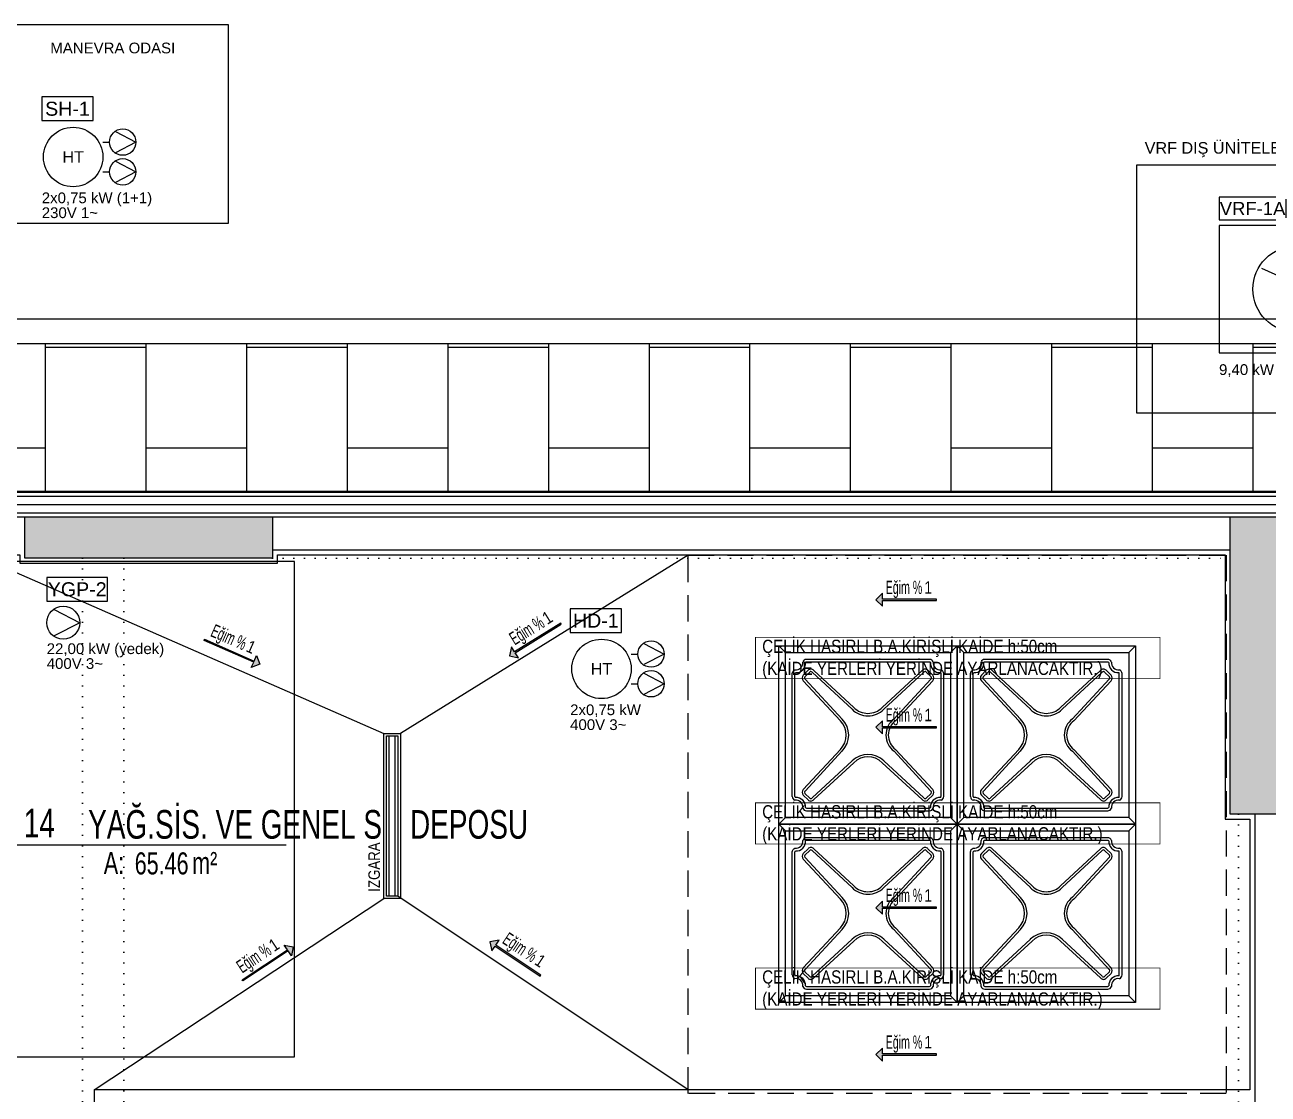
# Model space of a CAD drawing. Header units: inches. Extents: x 21 to 32698, y 13 to 3712.
# Drawn here: x 3937 to 4690, y 2233 to 2880 of the extents above; entities that cross this region are included whole.
import ezdxf
from ezdxf.enums import TextEntityAlignment as Align

# ---------------------------------------------------------------- set-up
doc = ezdxf.new("R2010")
doc.units = ezdxf.units.IN
doc.header["$MEASUREMENT"] = 0
doc.set_wipeout_variables(frame=1)
doc.linetypes.add('DOT', pattern=[6.35, 0, -6.35])
doc.linetypes.add('IMPORT-HIDDEN2', pattern=[47.625, 31.75, -15.875])
for name, color, linetype in [('MEK-ELK-ETIKET', 7, 'Continuous'), ('MEK-ELK-GUC', 6, 'Continuous'), ('MEK-ELK-KAIDE', 8, 'Continuous'), ('MEK-ELK-SIHHI', 140, 'Continuous'), ('MEK-ELK-VRF-DIS', 5, 'Continuous'), ('MEK-ELK-YANGIN', 1, 'Continuous')]:
    doc.layers.add(name, color=color, linetype=linetype)
for name, color, linetype, lineweight in [('Z_MİM_-KM-AREA-IDEN', 8, 'Continuous', 25), ('Z_MİM_-KM-BEAM-RAY', 8, 'DOT', 25), ('Z_MİM_-KM-CERAMIC-09', 8, 'Continuous', 25), ('Z_MİM_-KM-DRAINER', 8, 'Continuous', 25), ('Z_MİM_-KM-IZO-THERMAL', 8, 'Continuous', 25), ('Z_MİM_-KM-IZO-THERMAL-ROCKWOOL', 8, 'BATTING', 25), ('Z_MİM_-KM-PAINT', 8, 'Continuous', 25), ('Z_MİM_-KM-PATTERN-00', 8, 'Continuous', 25), ('Z_MİM_-KM-PATTERN-STRC', 8, 'Continuous', 25), ('Z_MİM_-KM-PAVEMENT', 8, 'Continuous', 25), ('Z_MİM_-KM-RAY-1', 8, 'IMPORT-HIDDEN2', 25), ('Z_MİM_-KM-Silik tarama', 8, 'Continuous', 25), ('Z_MİM_-KM-STRC-CONCRETE', 8, 'Continuous', 25), ('Z_MİM_-KM-STRS', 8, 'Continuous', 25), ('Z_MİM_-KM-TEXT', 8, 'Continuous', 25), ('Z_MİM_-KM-TEXT-DETAIL', 8, 'Continuous', 25), ('Z_MİM_-KM-WALL-PL', 8, 'Continuous', 25), ('Z_MİM_-KM-WALL-PLASTER', 8, 'Continuous', 25), ('Z_MİM_00', 8, 'Continuous', 25)]:
    doc.layers.add(name, color=color, linetype=linetype, lineweight=lineweight)
doc.styles.add('-KM-OLCU', font='ARIALN.TTF')
doc.styles.add('Arial Narrow', font='ARIALN.TTF', dxfattribs={"height": 8})
doc.styles.add('Arial_4', font='arial.ttf', dxfattribs={"height": 10})
doc.styles.add('MAH', font='arial.ttf', dxfattribs={"width": 0.8, "height": 17.5})
doc.styles.add('MEK_ELK', font='arial.ttf')
doc.linetypes.add('BATTING', pattern='A,0.00254,-2.54,[134,ltypeshp.shx,S=2.54,R=0,X=-2.54,Y=0],-5.08,[134,ltypeshp.shx,S=2.54,R=180,X=2.54,Y=0],-2.54', length=10.16254)
doc.linetypes.add('TRACKS', pattern='A,0.15,[130,ltypeshp.shx,S=0.25,R=0,X=0,Y=0],0.15', length=0.3)

# ---------------------------------------------------------------- blocks, each defined once
blk = doc.blocks.new('TRETUVAR')
at = {"layer": 'Z_MİM_-KM-PATTERN-00'}
h = blk.add_hatch(dxfattribs=at)
h.set_pattern_fill('AR-B816', color=256, scale=0.3, angle=90)
h.set_pattern_definition([(90, (21322.77, 490.03), (-60.96, 4e-15), []), (180, (21322.77, 490.03), (-60.96, -60.96), [60.96, -60.96])])
h.paths.add_polyline_path([(22632.77, 2700.03), (19252.77, 2700.03), (19252.77, 2750.03), (19097.77, 2750.03), (19097.77, 2610.03), (22542.77, 2610.03), (22542.77, 2080.13), (22697.77, 2080.13), (22697.77, 1460.13), (22542.77, 1460.13), (22542.77, 980.03), (21222.77, 980.03), (21222.77, 590.03), (20152.77, 590.03), (20152.77, 980.03), (19012.77, 980.03), (19012.77, 1635.03), (18722.77, 1635.03), (18722.77, 2610.03), (18807.77, 2610.03), (18807.77, 2750.03), (18632.77, 2750.03), (18632.77, 1545.03), (18922.77, 1545.03), (18922.77, 890.03), (19882.77, 890.03), (19882.77, 665.02), (20022.75, 665.03), (20022.77, 490.03), (21322.77, 490.03), (21322.77, 890.03), (22632.77, 890.03), (22632.77, 1220.13), (22797.77, 1220.13), (22797.77, 2180.13), (22632.77, 2180.13)])
h.paths.add_polyline_path([(19082.77, 2750.03), (18822.77, 2750.03), (18822.77, 2610.03), (19082.77, 2610.03)], flags=16)
at = {"layer": 'Z_MİM_-KM-PAVEMENT'}
for points in [[(19097.77, 2765.03), (19267.77, 2765.03), (19267.77, 2715.03), (22647.77, 2715.03), (22647.77, 2195.13), (22812.77, 2195.13), (22812.77, 1195.13), (22647.77, 1195.13), (22647.77, 875.03), (21337.77, 875.03), (21337.77, 475.03), (19867.77, 475.03), (19867.77, 875.03), (18907.77, 875.03), (18907.77, 1530.03), (18617.77, 1530.03), (18617.77, 2765.03), (18807.77, 2765.03)], [(19097.77, 2750.03), (19252.77, 2750.03), (19252.77, 2700.03), (22632.77, 2700.03), (22632.77, 2180.13), (22797.77, 2180.13), (22797.77, 1210.13), (22632.77, 1210.13), (22632.77, 890.03), (21322.77, 890.03), (21322.77, 490.03), (20022.77, 490.03)]]:
    blk.add_lwpolyline(points, dxfattribs=at)
blk.add_lwpolyline([(22542.77, 1460.13), (22542.77, 980.03), (21222.77, 980.03), (21222.77, 590.03), (20152.77, 590.03), (20152.77, 980.03), (19012.77, 980.03), (19012.77, 1635.03), (18722.77, 1635.03), (18722.77, 2610.03), (22542.77, 2610.03), (22542.77, 2080.13), (22697.77, 2080.13), (22697.77, 1460.13)], close=True, dxfattribs=at)
blk = doc.blocks.new('-KM_Kolon_ZK')
at = {"layer": 'Z_MİM_-KM-PATTERN-STRC'}
for points in [[(605, 1600), (755, 1600), (755, 1575), (605, 1575)], [(1335, 1600), (1365, 1600), (1365, 1420), (1335, 1420)]]:
    blk.add_hatch(color=256, dxfattribs=at).paths.add_polyline_path(points, flags=0)
at = {"layer": 'Z_MİM_-KM-STRC-CONCRETE'}
for points in [[(605, 1600), (755, 1600), (755, 1575), (605, 1575)], [(1335, 1600), (1365, 1600), (1365, 1420), (1335, 1420)]]:
    blk.add_lwpolyline(points, close=True, dxfattribs=at)
blk = doc.blocks.new('A$C0b76e8d8')
at = {"layer": 'Z_MİM_-KM-PATTERN-00'}
for p, q in [((4.08, 103.92), (0, 108)), ((108, 108), (103.92, 103.92)), ((44.36, 69.64), (20.24, 92.03)), ((45.35, 70.71), (21.24, 93.1)), ((62.65, 70.71), (86.76, 93.1)), ((63.64, 69.64), (87.76, 92.03)), ((92.18, 89.3), (89.3, 92.18)), ((93.21, 90.33), (90.33, 93.21)), ((37.29, 62.65), (14.79, 86.87)), ((38.36, 63.64), (15.86, 87.87)), ((69.64, 63.64), (92.14, 87.87)), ((70.71, 62.65), (93.21, 86.87)), ((37.29, 45.35), (14.79, 21.13)), ((70.71, 45.35), (93.21, 21.13)), ((38.36, 44.36), (15.86, 20.13)), ((44.36, 38.36), (20.24, 15.97)), ((63.64, 38.36), (87.76, 15.97)), ((69.64, 44.36), (92.14, 20.13)), ((45.35, 37.29), (21.24, 14.9)), ((62.65, 37.29), (86.76, 14.9)), ((14.79, 17.67), (17.67, 14.79)), ((15.82, 18.7), (18.7, 15.82)), ((92.18, 18.7), (89.3, 15.82)), ((93.21, 17.67), (90.33, 14.79)), ((16.78, 9.78), (91.22, 9.78)), ((16.78, 8.15), (91.22, 8.15)), ((4.08, 4.08), (0, 0)), ((103.92, 4.08), (108, 0))]:
    blk.add_line(p, q, dxfattribs=at)
for points in [[(108, 0), (0, 0), (0, 108), (108, 108)], [(103.92, 4.08), (4.08, 4.08), (4.08, 103.92), (103.92, 103.92)]]:
    blk.add_lwpolyline(points, close=True, dxfattribs=at)
for points in [[(93.52, 98.25, 0.313877), (91.22, 99.85), (16.78, 99.85)], [(91.84, 97.94, 0.21709), (91.22, 98.22), (16.78, 98.22)], [(8.15, 16.78), (8.15, 91.22, -0.313877), (9.75, 93.52)], [(9.78, 16.78), (9.78, 91.22, -0.21709), (10.06, 91.84, -0.21709)], [(21.24, 93.1, 0.434278), (17.67, 93.21), (14.79, 90.33)], [(20.14, 92.14, 0.434836), (18.7, 92.18), (15.82, 89.3)], [(98.22, 16.78), (98.22, 91.22, 0.21709), (97.94, 91.84, 0.21709)], [(99.85, 16.78), (99.85, 91.22, 0.313877), (98.25, 93.52)]]:
    blk.add_lwpolyline(points, format="xyb", dxfattribs=at)
for centre, radius, start, end in [((10.46, 97.54), 4.09, 260.02405, 9.97595), ((10.46, 97.54), 5.72, 266.03998, 3.96002), ((16.78, 97.4), 2.45, 90, 159.70341), ((16.78, 97.4), 0.815, 90, 138.9932), ((97.54, 97.54), 5.72, 176.03998, 273.96002), ((97.54, 97.54), 4.09, 170.02405, 279.97595), ((88.6, 91.49), 2.44, 44.82589, 138.72296), ((88.6, 91.49), 0.983, 44.82589, 138.72296), ((16.51, 88.6), 2.45, 135, 225), ((16.51, 88.6), 0.985, 135, 225), ((91.49, 88.6), 0.985, 315, 45), ((91.49, 88.6), 2.45, 315, 45), ((54, 79.36), 13.69, 225, 315), ((54, 79.36), 12.23, 225, 315), ((28.64, 54), 12.23, 315, 45), ((28.64, 54), 13.69, 315, 45), ((77.02, 54), 12.16, 126.09383, 233.90617), ((77.02, 54), 10.7, 126.09383, 233.90617), ((54, 28.64), 13.69, 45, 135), ((54, 28.64), 12.23, 45, 135), ((10.6, 16.78), 2.45, 180, 249.70341), ((10.6, 16.78), 0.815, 180, 228.9932), ((10.46, 10.46), 5.72, 356.03998, 93.96002), ((16.51, 19.4), 2.45, 135, 225), ((16.51, 19.4), 0.985, 135, 225), ((19.4, 16.51), 0.983, 224.82589, 318.72296), ((88.6, 16.51), 0.983, 221.27704, 315.17411), ((97.54, 10.46), 5.72, 86.03998, 183.96002), ((91.49, 19.4), 0.985, 315, 45), ((91.49, 19.4), 2.45, 315, 45), ((97.4, 16.78), 0.815, 311.0068, 0), ((97.4, 16.78), 2.45, 290.29659, 0), ((10.46, 10.46), 4.09, 350.02405, 99.97595), ((16.78, 10.6), 2.45, 200.29659, 270), ((16.78, 10.6), 0.815, 221.0068, 270), ((19.4, 16.51), 2.44, 224.82589, 318.72296), ((88.6, 16.51), 2.44, 221.27704, 315.17411), ((91.22, 10.6), 0.815, 270, 318.9932), ((91.22, 10.6), 2.45, 270, 339.70341), ((97.54, 10.46), 4.09, 80.02405, 189.97595)]:
    blk.add_arc(centre, radius, start, end, dxfattribs=at)
blk = doc.blocks.new('A$C226A54BF')
at = {"layer": 'Z_MİM_-KM-RAY-1', "ltscale": 0.5, "elevation": -6525.03}
blk.add_lwpolyline([(256.89, 491.65), (582.89, 491.65), (582.89, 165.65), (256.89, 165.65)], close=True, dxfattribs=at)
for p in [(311.89, 328.65, -6525.03), (419.89, 328.65, -6525.03), (311.89, 220.65, -6525.03), (419.89, 220.65, -6525.03)]:
    blk.add_blockref('A$C0b76e8d8', p)
blk = doc.blocks.new('A$C15377AD2')
at = {"layer": 'Z_MİM_-KM-TEXT-DETAIL', "color": 7, "ltscale": 0.2, "insert": (-70.61, 12.62), "char_height": 8, "attachment_point": 1, "style": '-KM-OLCU'}
blk.add_mtext_dynamic_manual_height_columns('ÇELİK HASIRLI B.A.KİRİŞLİ KAİDE h:50cm \\P\\pxql;(KAİDE YERLERİ YERİNDE AYARLANACAKTIR.)', width=225.9807, gutter_width=12.5, heights=[0], dxfattribs=at)
blk = doc.blocks.new('A$C15f5aaf5')
at = {"layer": 'Z_MİM_-KM-STRS', "const_width": 0.5}
for points in [[(122.37, 228.87), (367.37, 228.87), (367.37, 203.87), (122.37, 203.87)], [(122.37, 128.68), (367.37, 128.68), (367.37, 103.68), (122.37, 103.68)], [(122.37, 28.67), (367.37, 28.67), (367.37, 3.67), (122.37, 3.67)]]:
    blk.add_lwpolyline(points, close=True, dxfattribs=at)
for name, p in [('A$C226A54BF', (-175.39, -212.97, 6525.03)), ('A$C15377AD2', (197.04, 214.8)), ('A$C15377AD2', (197.04, 114.61)), ('A$C15377AD2', (197.04, 14.6))]:
    blk.add_blockref(name, p)
blk = doc.blocks.new('-KM_Kiriş İzi_ZK')
at = {"layer": 'Z_MİM_-KM-BEAM-RAY'}
for p, q in [((755, 1600), (1335, 1600)), ((640, 1575), (640, 905)), ((665, 1575), (665, 905)), ((755, 1575), (1335, 1575)), ((1340, 1420), (1340, 1140))]:
    blk.add_line(p, q, dxfattribs=at)
blk = doc.blocks.new('*U121')
blk.add_line((0, 0), (192.45, 0))
at = {"color": 7, "style": 'MAH', "width": 0.6}
blk.add_text('-', height=17.07, dxfattribs=at).set_placement((25.99, 13.11), align=Align.MIDDLE_CENTER)
at = {"color": 7, "style": 'Arial_4', "width": 0.7}
for s, p in [('A:', (81.91, -17.69)), ('m² ', (135.42, -17.69))]:
    blk.add_text(s, height=13.333, dxfattribs=at).set_placement(p)
for tag, p in [('K', (8.57, 13.11)), ('00', (33.43, 13.11)), ('MAHALADI', (72.42, 12.35))]:
    blk.add_attdef(tag, text='', height=17.33, dxfattribs=at).set_placement(p, align=Align.MIDDLE_LEFT)
blk.add_attdef('27.00', text='', height=13.33, dxfattribs=at).set_placement((133.25, -11.29), align=Align.MIDDLE_RIGHT)
blk = doc.blocks.new('*U241')
blk.add_wipeout([(0, 10), (100, 10), (100, 0), (0, 0)])
at = {"layer": 'Z_MİM_-KM-DRAINER'}
blk.add_lwpolyline([(100, 10), (100, 0), (0, 0), (0, 10)], close=True, dxfattribs=at)
at = {"layer": 'Z_MİM_-KM-Silik tarama', "linetype": 'TRACKS', "ltscale": 5}
for p, q in [((1.5, 6.75), (98.5, 6.75)), ((1.5, 3.25), (98.5, 3.25))]:
    blk.add_line(p, q, dxfattribs=at)
at = {"layer": 'Z_MİM_-KM-Silik tarama'}
blk.add_lwpolyline([(98.5, 8.5), (98.5, 1.5), (1.5, 1.5), (1.5, 8.5)], close=True, dxfattribs=at)
at = {"layer": 'Z_MİM_-KM-TEXT-DETAIL', "color": 7, "insert": (4.2, 19.4), "char_height": 7, "attachment_point": 1, "style": '-KM-OLCU'}
blk.add_mtext_dynamic_manual_height_columns('IZGARA', width=8.0843, gutter_width=12.5, heights=[0], dxfattribs=at)
blk = doc.blocks.new('*U242')
at = {"layer": 'Z_MİM_-KM-PATTERN-00'}
h = blk.add_hatch(color=256, dxfattribs=at)
h.dxf.hatch_style = 1
h.paths.add_polyline_path([(67.95, -22.23), (67.46, -16.68), (65.16, -19.42), (40.01, 1.68), (39.55, 1.13), (64.7, -19.97), (62.4, -22.71)])
at = {"linetype": 'Continuous'}
blk.add_lwpolyline([(67.95, -22.23), (67.46, -16.68), (65.16, -19.42), (40.01, 1.68), (39.55, 1.13), (64.7, -19.97), (62.4, -22.71)], close=True, dxfattribs=at)
at = {"color": 7, "style": '-KM-OLCU'}
blk.add_attdef('E', (43.11, -6.25), '', height=7.5, rotation=140, dxfattribs=at)
at = {"layer": 'Z_MİM_-KM-TEXT', "color": 7, "style": 'Arial Narrow', "width": 0.7}
blk.add_text('Eğim %%%', height=8, rotation=140, dxfattribs=at).set_placement((61.12, -21.09))
blk = doc.blocks.new('*U243')
at = {"layer": 'Z_MİM_-KM-PATTERN-00'}
h = blk.add_hatch(color=256, dxfattribs=at)
h.dxf.hatch_style = 1
h.paths.add_polyline_path([(36.77, 3.94), (42.31, 4.42), (40.01, 1.68), (65.16, -19.42), (64.7, -19.97), (39.55, 1.13), (37.25, -1.61)])
at = {"linetype": 'Continuous'}
blk.add_lwpolyline([(36.77, 3.94), (42.31, 4.42), (40.01, 1.68), (65.16, -19.42), (64.7, -19.97), (39.55, 1.13), (37.25, -1.61)], close=True, dxfattribs=at)
at = {"color": 7, "style": '-KM-OLCU'}
blk.add_attdef('E', (43.11, -6.25), '', height=7.5, rotation=140, dxfattribs=at)
at = {"layer": 'Z_MİM_-KM-TEXT', "color": 7, "style": 'Arial Narrow', "width": 0.7}
blk.add_text('Eğim %%%', height=8, rotation=140, dxfattribs=at).set_placement((61.12, -21.09))
blk = doc.blocks.new('*U244')
at = {"layer": 'Z_MİM_-KM-PATTERN-00'}
h = blk.add_hatch(color=256, dxfattribs=at)
h.dxf.hatch_style = 1
h.paths.add_polyline_path([(36.77, 3.94), (40.7, 7.87), (40.7, 4.29), (73.53, 4.29), (73.53, 3.58), (40.7, 3.58), (40.7, 0)])
at = {"linetype": 'Continuous'}
blk.add_lwpolyline([(36.77, 3.94), (40.7, 7.87), (40.7, 4.29), (73.53, 4.29), (73.53, 3.58), (40.7, 3.58), (40.7, 0)], close=True, dxfattribs=at)
at = {"color": 7, "style": '-KM-OLCU'}
blk.add_attdef('E', (48.18, 0.21), '', height=7.5, rotation=180, dxfattribs=at)
at = {"layer": 'Z_MİM_-KM-TEXT', "color": 7, "style": 'Arial Narrow', "width": 0.7}
blk.add_text('Eğim %%%', height=8, rotation=180, dxfattribs=at).set_placement((71.51, 0.42))
blk = doc.blocks.new('MEK_HIDROFOR')
for p, q in [((4, 9), (8, 9)), ((4, -9), (8, -9))]:
    blk.add_line(p, q)
for points in [[(11.6, 15.4), (24, 9), (11.6, 2.6)], [(11.6, -2.6), (24, -9), (11.6, -15.4)]]:
    blk.add_lwpolyline(points)
for centre, radius in [((-14, 0), 18), ((16, 9), 8), ((16, -9), 8)]:
    blk.add_circle(centre, radius)
at = {"style": 'MEK_ELK'}
blk.add_text('HT', height=7, dxfattribs=at).set_placement((-14, 0), align=Align.MIDDLE_CENTER)
blk = doc.blocks.new('MEK_POMPA')
blk.add_lwpolyline([(-5.5, 8), (10, 0), (-5.5, -8)])
blk.add_circle((0, 0), 10)
blk = doc.blocks.new('MEK_VRF_DIS_S')
for p, q in [((-2.5, 4.33), (-20.5, 12.49)), ((5, 0), (21.06, 11.51)), ((-2.5, -4.33), (-0.57, -23.99))]:
    blk.add_line(p, q)
blk.add_lwpolyline([(-46.5, -38.5), (46.5, -38.5), (46.5, 38.5), (-46.5, 38.5)], close=True)
for radius in [26, 5]:
    blk.add_circle((0, 0), radius)

msp = doc.modelspace()

# ---------------------------------------------------------------- linework, layer by layer
at = {"layer": 'MEK-ELK-KAIDE'}
msp.add_lwpolyline([(4610, 2645), (5234, 2645), (5234, 2795), (4610, 2795)], close=True, dxfattribs=at)
at = {"layer": 'MEK-ELK-SIHHI'}
for points in [[(3920, 2760), (4060, 2760), (4060, 2880), (3920, 2880)], [(3947, 2822), (3978.12, 2822), (3978.12, 2836.45), (3947, 2836.45)], [(4267, 2512), (4298.12, 2512), (4298.12, 2526.45), (4267, 2526.45)]]:
    msp.add_lwpolyline(points, close=True, dxfattribs=at)
at = {"layer": 'MEK-ELK-VRF-DIS'}
msp.add_lwpolyline([(4660, 2762), (4700.64, 2762), (4700.64, 2775.6), (4660, 2775.6)], close=True, dxfattribs=at)
at = {"layer": 'MEK-ELK-YANGIN'}
for points in [[(3400, 2255), (4100, 2255), (4100, 2555), (3400, 2555)], [(3950, 2531), (3986.9, 2531), (3986.9, 2545.45), (3950, 2545.45)]]:
    msp.add_lwpolyline(points, close=True, dxfattribs=at)
at = {"layer": 'Z_MİM_-KM-CERAMIC-09'}
msp.add_lwpolyline([(4663.76, 2559.08), (4663.76, 2399.08), (4678.76, 2399.08), (4678.76, 2235.08), (3978.76, 2235.08), (3978.76, 1890.08), (3843.76, 1890.08), (3843.76, 1880.08), (3359.76, 1880.08), (3359.76, 2559.08), (3933.76, 2559.08), (3933.76, 2554.08), (4089.76, 2554.08), (4089.76, 2559.08)], close=True, dxfattribs=at)
at = {"layer": 'Z_MİM_-KM-IZO-THERMAL'}
msp.add_lwpolyline([(4654.26, 1293.06), (4654.26, 969.58), (3319.26, 969.58), (3319.26, 1624.58), (3029.26, 1624.58), (3029.26, 2594.58), (6844.26, 2594.58), (6844.26, 969.58), (5329.26, 969.58), (5329.26, 1293.06)], dxfattribs=at)
at = {"layer": 'Z_MİM_-KM-IZO-THERMAL-ROCKWOOL', "ltscale": 0.45}
msp.add_lwpolyline([(4649.26, 1293.06), (4649.26, 974.58), (3324.26, 974.58), (3324.26, 1629.58), (3034.26, 1629.58), (3034.26, 2589.58), (6839.26, 2589.58), (6839.26, 974.58), (5334.26, 974.58), (5334.26, 1293.06)], dxfattribs=at)
at = {"layer": 'Z_MİM_-KM-PAINT'}
msp.add_lwpolyline([(4657.26, 1293.06), (4657.26, 966.58), (3316.26, 966.58), (3316.26, 1621.58), (3026.26, 1621.58), (3026.26, 2597.58), (6847.26, 2597.58), (6847.26, 966.58), (5326.26, 966.58), (5326.26, 1293.06)], dxfattribs=at)
at = {"layer": 'Z_MİM_-KM-WALL-PL'}
msp.add_line((4681.76, 2402.08), (4681.76, 2122.08), dxfattribs=at)
for points in [[(4641.76, 982.08), (3331.76, 982.08), (3331.76, 1637.08), (3041.76, 1637.08), (3041.76, 2582.08), (6831.76, 2582.08), (6831.76, 982.08), (5341.76, 982.08)], [(4086.76, 2562.08), (4666.76, 2562.08)]]:
    msp.add_lwpolyline(points, dxfattribs=at)
at = {"layer": 'Z_MİM_-KM-WALL-PLASTER'}
for points in [[(4656.76, 1293.06), (4656.76, 967.08), (3316.76, 967.08), (3316.76, 1622.08), (3026.76, 1622.08), (3026.76, 2597.08), (6846.76, 2597.08), (6846.76, 967.08), (5326.76, 967.08), (5326.76, 1293.06)], [(4644.26, 1293.06), (4644.26, 979.58), (3329.26, 979.58), (3329.26, 1634.58), (3039.26, 1634.58), (3039.26, 2584.58), (6834.26, 2584.58), (6834.26, 979.58), (5339.26, 979.58), (5339.26, 1293.06)]]:
    msp.add_lwpolyline(points, dxfattribs=at)

# ---------------------------------------------------------------- block references
at = {"layer": 'MEK-ELK-SIHHI'}
for p in [(3980, 2800), (4300, 2490)]:
    msp.add_blockref('MEK_HIDROFOR', p, dxfattribs=at)
at = {"layer": 'MEK-ELK-VRF-DIS'}
msp.add_blockref('MEK_VRF_DIS_S', (4706.5, 2720), dxfattribs=at)
at = {"layer": 'MEK-ELK-YANGIN'}
msp.add_blockref('MEK_POMPA', (3960, 2518), dxfattribs=at)
at = {"layer": 'Z_MİM_-KM-AREA-IDEN'}
msp.add_blockref('*U121', (3902.66, 2383.52), dxfattribs=at).add_auto_attribs({'27.00': '65.46', '00': '14', 'K': 'Z', 'MAHALADI': 'YAĞ.SİS. VE GENEL SU DEPOSU'})
at = {"layer": 'Z_MİM_-KM-BEAM-RAY'}
msp.add_blockref('-KM_Kiriş İzi_ZK', (3331.71, 982.08), dxfattribs=at)
at = {"layer": 'Z_MİM_-KM-STRC-CONCRETE'}
msp.add_blockref('-KM_Kolon_ZK', (3331.76, 982.08), dxfattribs=at)
at = {"layer": 'Z_MİM_-KM-STRS'}
msp.add_blockref('TRETUVAR', (-15696.01, -12.95), dxfattribs=at)
at = {"layer": 'Z_MİM_-KM-WALL-PL'}
msp.add_blockref('A$C15f5aaf5', (4256.9, 2280.26), dxfattribs=at)
at = {"layer": 'Z_MİM_00'}
for name, p, rotation in [('*U242', (4518.53, 2558.5), 220.0000000032279), ('*U242', (4272.55, 2555.61), 251.811725055257), ('*U243', (4113.25, 2507.01), 196.3792604053408), ('*U242', (4518.53, 2481.28), 220.0000000032279), ('*U242', (4518.53, 2372.05), 220.0000000032279), ('*U244', (4127.82, 2345.22), 213.4270720656957), ('*U242', (4288.43, 2309.99), 186.2759529683657), ('*U242', (4518.53, 2283.16), 220.0000000032279)]:
    msp.add_blockref(name, p, dxfattribs=dict(at, rotation=rotation)).add_auto_attribs({'E': '1'})

# ---------------------------------------------------------------- texts
at = {"layer": 'MEK-ELK-ETIKET', "style": 'MEK_ELK'}
for s, height, p in [('MANEVRA ODASI', 6.5, (3990, 2866)), ('SH-1', 8.5, (3962.56, 2829.22)), ('VRF-1A', 8, (4680.32, 2768.8)), ('YGP-2', 8.5, (3968.45, 2538.22)), ('HD-1', 8.5, (4282.56, 2519.22))]:
    msp.add_text(s, height=height, dxfattribs=at).set_placement(p, align=Align.MIDDLE_CENTER)
msp.add_text('VRF DIŞ ÜNİTELER - 10 cm BETON KAİDE + ÇELİK KAFES (KAİDE, ÜNİTE EBADINDAN 50 cm BÜYÜK)', height=7, dxfattribs=at).set_placement((4615, 2802))
at = {"layer": 'MEK-ELK-GUC', "style": 'MEK_ELK'}
for s, p in [('2x0,75 kW (1+1)', (3947, 2772)), ('230V 1~', (3947, 2763)), ('9,40 kW 400V 3N~', (4660, 2668)), ('22,00 kW (yedek)', (3950, 2499)), ('400V 3~', (3950, 2490)), ('2x0,75 kW', (4267, 2462)), ('400V 3~', (4267, 2453))]:
    msp.add_text(s, height=6.5, dxfattribs=at).set_placement(p)

# ---------------------------------------------------------------- next in the draw order: block references
at = {"layer": 'Z_MİM_-KM-DRAINER', "rotation": 90}
msp.add_blockref('*U241', (4164.19, 2350.88), dxfattribs=at)

# ---------------------------------------------------------------- next in the draw order: linework, layer by layer
at = {"layer": 'Z_MİM_-KM-PATTERN-00'}
for points in [[(3906.76, 2559.08), (4154.19, 2450.88)], [(4338.4, 2558.95), (4164.19, 2450.88)], [(3978.76, 2235.08), (4154.19, 2350.88)], [(4338.4, 2235.08), (4162.69, 2352.38)]]:
    msp.add_lwpolyline(points, dxfattribs=at)

doc.saveas('drawing.dxf')
